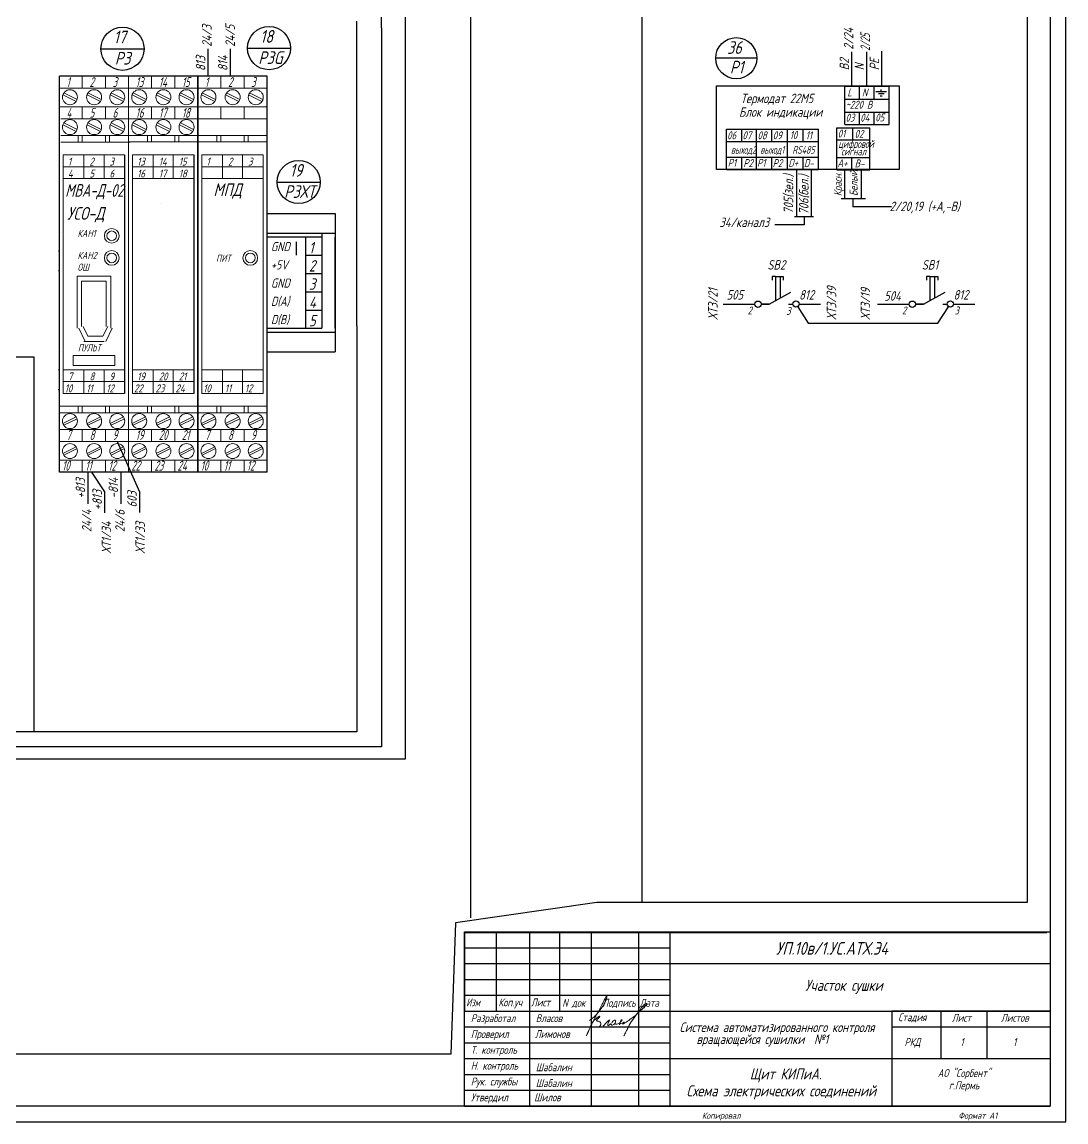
# Model space of a CAD drawing. Header units: millimetres. Extents: x 2287 to 5142, y -19 to 884.
# Drawn here: x 2798.5 to 3128.2, y -19.4 to 327.9 of the extents above; entities that cross this region are included whole.
import ezdxf

# ---------------------------------------------------------------- set-up
doc = ezdxf.new("R2010")
doc.units = ezdxf.units.MM
doc.layers.add('MAIN', color=7, linetype='Continuous', lineweight=50)
for name, color, linetype in [('TEXT', 250, 'Continuous'), ('АСУТП', 7, 'Continuous'), ('проводка', 184, 'Continuous')]:
    doc.layers.add(name, color=color, linetype=linetype)
doc.styles.add('GOST тип А', font='GOST_A.TTF', dxfattribs={"oblique": 15})
doc.styles.add('ROMANC', font='GOST_A.TTF', dxfattribs={"oblique": 15, "height": 3})
doc.styles.get("Standard").update_dxf_attribs({"font": 'GOST_A.TTF', "width": 0.8, "oblique": 15, "height": 3})

# ---------------------------------------------------------------- blocks, each defined once
blk = doc.blocks.new('Власов')
at = {"layer": 'проводка', "lineweight": 18}
for points in [[(-0.58, 2.47), (1.27, 4.07), (2.73, 5.82), (3.82, 7.33), (4.64, 9.02), (4.84, 10.28), (4.04, 8.93), (3.16, 7.2), (1.39, 3.86), (0.52, 2.26), (-1.55, -2.37), (-0.72, -0.35), (0.34, 1.8), (1.73, 3.31), (2.62, 3.78), (2.31, 3.3), (1.91, 2.96), (1.61, 2.44), (2.21, 2.21), (2.85, 1.83), (2.99, 1.4), (2.77, 0.75), (2.36, 0.49), (2.18, 0.43), (2.07, 0.4), (1.98, 0.4)], [(3.73, 0.66), (4.37, 1.39), (4.91, 2.01), (5.22, 2.29), (5.78, 2.66), (5.59, 2.28), (5.16, 1.05), (5.19, 0.9), (5.7, 1.1), (6.25, 1.38), (6.27, 1.2), (6.3, 1.02), (7.02, 1.21), (7.63, 2.13), (7.63, 2.52), (6.76, 2.22), (6.42, 1.7)]]:
    blk.add_spline(points, degree=3, dxfattribs=at)
for points, knots in [([(9.73, 1.6), (9.73, 1.6), (10.28, 1.61), (10.33, 1.73), (10.3, 1.95), (10.1, 1.88), (9.94, 1.44), (9.82, 1.2), (10.65, 1.75), (14.06, 4.01), (14.83, 4.98), (18.2, 8.2), (16.58, 7.61), (15.42, 5.89), (12.84, 2.54), (12.14, 1.35), (11.17, -0.37), (10.2, -2.51), (10.72, -1.41), (10.96, -1), (11.17, -0.6), (11.31, -0.38), (11.4, -0.29)], [5.202172, 5.202172, 5.202172, 5.202172, 5.207482, 5.981017, 6.074049, 6.477149, 7.534813, 8.416864, 10.873297, 16.080912, 19.105162, 21.731982, 23.469351, 25.755203, 29.311429, 34.513333, 38.416271, 38.862024, 39.053994, 43.961574, 49.897464, 51.239132, 51.239132, 51.239132, 51.239132]), ([(7.53, 1.66), (7.5, 1.54), (7.54, 1.28), (8.01, 1.24), (8.83, 1.57), (9.1, 2.08), (9.9, 2.69), (9.43, 2.64), (9.3, 2.52), (9.14, 2.21), (9.04, 1.25), (8.71, 1.13), (8.92, 1.39), (9.3, 1.54), (9.6, 1.6)], [0, 0, 0, 0, 0.614094, 1.118723, 1.807789, 3.045572, 4.744461, 5.191863, 5.576495, 6.389957, 8.441618, 9.345517, 10.182193, 10.758393, 10.758393, 10.758393, 10.758393])]:
    blk.add_open_spline(points, degree=3, knots=knots, dxfattribs=at)

msp = doc.modelspace()

# ---------------------------------------------------------------- linework, layer by layer
at = {"color": 7}
for p, q in [((3128.24, -19.42), (3128.24, 574.58)), ((3060.56, 307.83), (3060.56, 318.53)), ((3065.31, 307.83), (3065.31, 318.53)), ((3070.06, 307.83), (3070.06, 318.78)), ((3069.88, 305.94), (3069.88, 306.65)), ((3072.37, 303.73), (3072.37, 307.68)), ((3072.37, 295.74), (3072.37, 299.46)), ((3040.24, 290.17), (3040.24, 294.12)), ((3050.09, 290.17), (3050.09, 294.12)), ((3040.22, 281.4), (3040.22, 285.23)), ((3050.09, 281.4), (3050.09, 285.23)), ((3043.11, 281.35), (3043.11, 266.55)), ((3047.72, 281.35), (3047.72, 266.55)), ((3058.31, 281.35), (3058.31, 272.26)), ((3063.56, 281.35), (3063.56, 272.26)), ((2842.65, 270.63), (2842.65, 270.63)), ((2885.11, 258.48), (2885.11, 254.3)), ((3031.93, 238.84), (3034.44, 238.84)), ((3031.93, 238.84), (3034.44, 238.84)), ((3040.58, 238.8), (3041.95, 238.8)), ((3040.58, 238.8), (3041.95, 238.8)), ((3080.69, 238.84), (3083.21, 238.84)), ((3080.69, 238.84), (3083.21, 238.84)), ((3089.34, 238.8), (3090.71, 238.8)), ((3089.34, 238.8), (3090.71, 238.8)), ((2980.05, 49.89, -248.96), (2935.35, 43.43)), ((3116.01, 49.89, -248.96), (2980.05, 49.89, -248.96)), ((2935.35, 43.43), (2933.97, 1.95)), ((2287.24, -19.42), (3128.24, -19.42))]:
    msp.add_line(p, q, dxfattribs=at)
at = {"color": 7, "lineweight": 30}
for p, q in [((3123.24, 569.58), (3123.24, -14.42)), ((2912.07, 326.11), (2912.07, 340.07)), ((2919.51, 338.9), (2919.51, 95.13)), ((2904.19, 232.03, -124.48), (2904.19, 328.24, -124.48)), ((2912.07, 326.11), (2912.07, 188.39)), ((2857.27, 310.88), (2857.27, 319.45)), ((2864.29, 310.88), (2864.29, 319.45)), ((3058.37, 303.62), (3058.37, 307.68)), ((3058.39, 307.68), (3072.37, 307.68)), ((3072.37, 303.62), (3072.37, 307.68)), ((3058.37, 303.62), (3072.37, 303.62)), ((3058.37, 295.63), (3058.37, 303.62)), ((3072.37, 295.63), (3072.37, 303.62)), ((3058.39, 299.46), (3072.37, 299.46)), ((3058.37, 295.63), (3072.37, 295.63)), ((3021.04, 294.12), (3050.11, 294.12)), ((3021.04, 290.17), (3021.04, 294.12)), ((3030.44, 290.17), (3030.44, 294.12)), ((3040.22, 290.17), (3040.22, 294.12)), ((3050.11, 290.17), (3050.11, 294.12)), ((3055.82, 290.78), (3055.82, 294.49)), ((3055.83, 294.49), (3066.23, 294.49)), ((3066.23, 290.78), (3066.23, 294.49)), ((3021.04, 290.17), (3050.11, 290.17)), ((3021.04, 281.4), (3021.04, 290.17)), ((3030.44, 281.4), (3030.44, 290.17)), ((3040.24, 281.4), (3040.24, 290.17)), ((3050.11, 281.4), (3050.11, 290.17)), ((3055.82, 281.3), (3055.82, 290.78)), ((3055.83, 290.78), (3066.23, 290.78)), ((3066.23, 281.3), (3066.23, 290.78)), ((3021.04, 285.23), (3050.11, 285.23)), ((3055.83, 285.13), (3066.23, 285.13)), ((3021.04, 281.4), (3050.11, 281.4)), ((3055.83, 281.3), (3066.23, 281.3)), ((3057.25, 272.26), (3064.88, 272.26)), ((3060.89, 272.26), (3060.89, 269.59)), ((2810.21, 267.73), (2810.21, 267.73)), ((3073.07, 269.59), (3060.89, 269.59)), ((3042.49, 266.55), (3048.49, 266.55)), ((3045.49, 266.55), (3045.49, 263.88)), ((2810.21, 261.48), (2810.21, 261.48)), ((2810.59, 261.48), (2810.59, 261.48)), ((2893.2, 261.24), (2893.2, 231.25)), ((3045.49, 263.88), (3036.28, 263.88)), ((2810.21, 255.58), (2809.97, 255.58)), ((2810.21, 249.33), (2809.97, 249.33)), ((2904.19, 232.03, -124.48), (2904.19, 103.75, -124.48)), ((2810.7, 223.96), (2810.7, 223.96)), ((2515.29, 222.26, -124.48), (2802.19, 222.26, -124.48)), ((2802.19, 222.26, -124.48), (2802.19, 103.75, -124.48)), ((2810.21, 218.08), (2810, 218.08)), ((2810.21, 211.83), (2809.92, 211.83)), ((2828.52, 195.47), (2835.61, 179.56)), ((2912.07, 188.39), (2912.07, 99.04)), ((2819.3, 185.83), (2819.3, 175.78)), ((2820.44, 185.83), (2824.53, 179.62)), ((2829.64, 185.83), (2829.64, 175.78)), ((2824.53, 179.62), (2824.53, 172.92)), ((2835.61, 179.56), (2835.61, 173.07)), ((2904.19, 103.75, -124.48), (2744.52, 103.75)), ((2912.07, 99.04), (2762.66, 99.04)), ((2919.51, 95.13), (2779.52, 95.13)), ((3123.24, -14.42), (2307.24, -14.42))]:
    msp.add_line(p, q, dxfattribs=at)
at = {"color": 250}
for p, q in [((2940.24, 45.03, -248.96), (2940.24, 456.11, -248.96)), ((3043.49, 238.03), (3046.8, 232.83)), ((3087.74, 232.83), (3091.16, 238.04)), ((3046.8, 232.83), (3087.74, 232.83))]:
    msp.add_line(p, q, dxfattribs=at)
at = {"color": 7, "linetype": 'Continuous'}
for p, q in [((2869.67, 319.69), (2883.32, 319.69)), ((2823.38, 319.5), (2837.03, 319.5)), ((3030.49, 316.51), (3017.49, 316.51)), ((3071.56, 305.94), (3068.13, 305.94)), ((3070.82, 305.23), (3069.05, 305.23)), ((3070.22, 304.51), (3069.53, 304.51)), ((2879.02, 277.4), (2892.67, 277.4)), ((3034.44, 238.83), (3041.33, 242.62)), ((3034.44, 238.83), (3041.33, 242.62)), ((3083.21, 238.83), (3090.1, 242.62)), ((3083.21, 238.83), (3090.1, 242.62))]:
    msp.add_line(p, q, dxfattribs=at)
at = {"linetype": 'Continuous', "lineweight": 0}
for p, q in [((2810.26, 310.83), (2832.13, 310.83)), ((2817.51, 310.83), (2817.51, 307.03)), ((2824.88, 310.83), (2824.88, 307.03)), ((2832.13, 310.83), (2832.13, 185.83)), ((2832.13, 310.83), (2854.01, 310.83)), ((2839.38, 310.83), (2839.38, 307.03)), ((2846.76, 310.83), (2846.76, 307.03)), ((2854.01, 310.83), (2875.88, 310.83)), ((2861.26, 310.83), (2861.26, 307.03)), ((2868.63, 310.83), (2868.63, 307.03)), ((2875.88, 185.83), (2875.88, 310.83)), ((2875.88, 310.83), (2875.88, 185.83)), ((2832.13, 307.03), (2810.26, 307.03)), ((2854.01, 307.03), (2832.13, 307.03)), ((2875.88, 307.03), (2854.01, 307.03)), ((2815.58, 302.85), (2811.37, 304.95)), ((2815.87, 303.43), (2811.66, 305.53)), ((2823.22, 302.85), (2819.01, 304.95)), ((2823.5, 303.43), (2819.3, 305.53)), ((2830.52, 302.85), (2826.31, 304.95)), ((2830.81, 303.43), (2826.6, 305.53)), ((2837.45, 302.85), (2833.25, 304.95)), ((2837.74, 303.43), (2833.54, 305.53)), ((2845.09, 302.85), (2840.88, 304.95)), ((2845.38, 303.43), (2841.17, 305.53)), ((2852.39, 302.85), (2848.19, 304.95)), ((2852.68, 303.43), (2848.48, 305.53)), ((2859.33, 302.85), (2855.12, 304.95)), ((2859.62, 303.43), (2855.41, 305.53)), ((2866.97, 302.85), (2862.76, 304.95)), ((2867.25, 303.43), (2863.05, 305.53)), ((2874.27, 302.85), (2870.06, 304.95)), ((2874.56, 303.43), (2870.35, 305.53)), ((2832.13, 301.18), (2810.26, 301.18)), ((2817.51, 301.18), (2817.51, 297.38)), ((2824.88, 301.18), (2824.88, 297.38)), ((2854.01, 301.18), (2832.13, 301.18)), ((2839.38, 301.18), (2839.38, 297.38)), ((2846.76, 301.18), (2846.76, 297.38)), ((2875.88, 301.18), (2854.01, 301.18)), ((2861.26, 301.18), (2861.26, 297.38)), ((2868.63, 301.18), (2868.63, 297.38)), ((2832.62, 297.36), (2810.74, 297.36)), ((2815.58, 293.4), (2811.37, 295.5)), ((2815.87, 293.98), (2811.66, 296.07)), ((2823.22, 293.4), (2819.01, 295.5)), ((2823.5, 293.98), (2819.3, 296.07)), ((2830.52, 293.4), (2826.31, 295.5)), ((2830.81, 293.98), (2826.6, 296.07)), ((2854.01, 297.38), (2832.13, 297.38)), ((2837.45, 293.4), (2833.25, 295.5)), ((2837.74, 293.98), (2833.54, 296.07)), ((2845.09, 293.4), (2840.88, 295.5)), ((2845.38, 293.98), (2841.17, 296.07)), ((2852.39, 293.4), (2848.19, 295.5)), ((2852.68, 293.98), (2848.48, 296.07)), ((2875.88, 297.38), (2854.01, 297.38)), ((2832.62, 292.1), (2810.74, 292.1)), ((2816.26, 292.12), (2816.26, 290.07)), ((2817.51, 292.12), (2817.51, 290.07)), ((2824.88, 292.12), (2824.88, 290.07)), ((2826.13, 292.12), (2826.13, 290.07)), ((2854.01, 292.12), (2832.13, 292.12)), ((2838.13, 292.12), (2838.13, 290.07)), ((2839.38, 292.12), (2839.38, 290.07)), ((2846.76, 292.12), (2846.76, 290.07)), ((2848.01, 292.12), (2848.01, 290.07)), ((2875.88, 292.12), (2854.01, 292.12)), ((2860.01, 292.12), (2860.01, 290.07)), ((2861.26, 292.12), (2861.26, 290.07)), ((2868.63, 292.12), (2868.63, 290.07)), ((2869.88, 292.12), (2869.88, 290.07)), ((2832.62, 290.05), (2810.74, 290.05)), ((2854.01, 290.07), (2832.13, 290.07)), ((2875.88, 290.07), (2854.01, 290.07)), ((2811.51, 285.98), (2811.51, 210.67)), ((2830.88, 285.98), (2811.51, 285.98)), ((2818.01, 285.98), (2818.01, 278.53)), ((2824.38, 285.98), (2824.38, 278.53)), ((2833.38, 285.98), (2833.38, 210.67)), ((2852.76, 285.98), (2833.38, 285.98)), ((2839.88, 285.98), (2839.88, 278.53)), ((2846.26, 285.98), (2846.26, 278.53)), ((2874.63, 285.98), (2855.26, 285.98)), ((2855.26, 285.98), (2855.26, 210.67)), ((2861.76, 285.98), (2861.76, 278.53)), ((2868.13, 285.98), (2868.13, 278.53)), ((2874.63, 285.98), (2874.63, 210.67)), ((2830.88, 282.18), (2811.51, 282.18)), ((2852.76, 282.18), (2833.38, 282.18)), ((2874.63, 282.18), (2855.26, 282.18)), ((2830.88, 278.53), (2811.51, 278.53)), ((2852.76, 278.53), (2833.38, 278.53)), ((2874.63, 278.53), (2855.26, 278.53)), ((2815.89, 247.64), (2815.89, 231.25)), ((2826.5, 247.64), (2815.89, 247.64)), ((2826.5, 231.25), (2826.5, 247.64)), ((2825.09, 246.13), (2817.29, 246.13)), ((2817.29, 246.13), (2817.29, 231.83)), ((2825.09, 231.83), (2825.09, 246.13)), ((2816.38, 231.23), (2818.46, 227.06)), ((2817.78, 231.81), (2819.31, 228.74)), ((2825.58, 231.81), (2824.05, 228.74)), ((2826.98, 231.23), (2824.9, 227.06)), ((2817.97, 227.08), (2824.41, 227.08)), ((2819.31, 228.74), (2824.05, 228.74)), ((2830.88, 218.12), (2811.51, 218.12)), ((2818.01, 210.67), (2818.01, 218.12)), ((2824.38, 210.67), (2824.38, 218.12)), ((2852.76, 218.12), (2833.38, 218.12)), ((2839.88, 210.67), (2839.88, 218.12)), ((2846.26, 210.67), (2846.26, 218.12)), ((2874.63, 218.12), (2855.26, 218.12)), ((2861.76, 210.67), (2861.76, 218.12)), ((2868.13, 210.67), (2868.13, 218.12)), ((2830.88, 214.47), (2811.51, 214.47)), ((2852.76, 214.47), (2833.38, 214.47)), ((2874.63, 214.47), (2855.26, 214.47)), ((2830.88, 210.67), (2811.51, 210.67)), ((2852.76, 210.67), (2833.38, 210.67)), ((2874.63, 210.67), (2855.26, 210.67)), ((2832.13, 206.58), (2810.26, 206.58)), ((2816.26, 204.53), (2816.26, 206.58)), ((2817.51, 204.53), (2817.51, 206.58)), ((2824.88, 204.53), (2824.88, 206.58)), ((2826.13, 204.53), (2826.13, 206.58)), ((2854.01, 206.58), (2832.13, 206.58)), ((2838.13, 204.53), (2838.13, 206.58)), ((2839.38, 204.53), (2839.38, 206.58)), ((2846.76, 204.53), (2846.76, 206.58)), ((2848.01, 204.53), (2848.01, 206.58)), ((2875.88, 206.58), (2854.01, 206.58)), ((2860.01, 204.53), (2860.01, 206.58)), ((2861.26, 204.53), (2861.26, 206.58)), ((2868.63, 204.53), (2868.63, 206.58)), ((2869.88, 204.53), (2869.88, 206.58)), ((2832.13, 204.53), (2810.26, 204.53)), ((2815.58, 203.25), (2811.37, 201.15)), ((2815.87, 202.67), (2811.66, 200.58)), ((2823.22, 203.25), (2819.01, 201.15)), ((2823.5, 202.67), (2819.3, 200.58)), ((2830.52, 203.25), (2826.31, 201.15)), ((2830.81, 202.67), (2826.6, 200.58)), ((2854.01, 204.53), (2832.13, 204.53)), ((2837.45, 203.25), (2833.25, 201.15)), ((2837.74, 202.67), (2833.54, 200.58)), ((2845.09, 203.25), (2840.88, 201.15)), ((2845.38, 202.67), (2841.17, 200.58)), ((2852.39, 203.25), (2848.19, 201.15)), ((2852.68, 202.67), (2848.48, 200.58)), ((2875.88, 204.53), (2854.01, 204.53)), ((2859.33, 203.25), (2855.12, 201.15)), ((2859.62, 202.67), (2855.41, 200.58)), ((2866.97, 203.25), (2862.76, 201.15)), ((2867.25, 202.67), (2863.05, 200.58)), ((2874.27, 203.25), (2870.06, 201.15)), ((2874.56, 202.67), (2870.35, 200.58)), ((2832.13, 199.27), (2810.26, 199.27)), ((2817.51, 195.47), (2817.51, 199.27)), ((2824.88, 195.47), (2824.88, 199.27)), ((2854.01, 199.27), (2832.13, 199.27)), ((2839.38, 195.47), (2839.38, 199.27)), ((2846.76, 195.47), (2846.76, 199.27)), ((2875.88, 199.27), (2854.01, 199.27)), ((2861.26, 195.47), (2861.26, 199.27)), ((2861.26, 195.47), (2861.26, 199.27)), ((2868.63, 195.47), (2868.63, 199.27)), ((2868.63, 195.47), (2868.63, 199.27)), ((2832.13, 195.47), (2810.26, 195.47)), ((2854.01, 195.47), (2832.13, 195.47)), ((2875.88, 195.47), (2854.01, 195.47)), ((2815.58, 193.8), (2811.37, 191.7)), ((2815.87, 193.22), (2811.66, 191.12)), ((2823.22, 193.8), (2819.01, 191.7)), ((2823.5, 193.22), (2819.3, 191.12)), ((2830.52, 193.8), (2826.31, 191.7)), ((2830.81, 193.22), (2826.6, 191.12)), ((2837.45, 193.8), (2833.25, 191.7)), ((2837.74, 193.22), (2833.54, 191.12)), ((2845.09, 193.8), (2840.88, 191.7)), ((2845.38, 193.22), (2841.17, 191.12)), ((2852.39, 193.8), (2848.19, 191.7)), ((2852.68, 193.22), (2848.48, 191.12)), ((2859.33, 193.8), (2855.12, 191.7)), ((2859.33, 193.8), (2855.12, 191.7)), ((2859.62, 193.22), (2855.41, 191.12)), ((2859.62, 193.22), (2855.41, 191.12)), ((2866.97, 193.8), (2862.76, 191.7)), ((2866.97, 193.8), (2862.76, 191.7)), ((2867.25, 193.22), (2863.05, 191.12)), ((2867.25, 193.22), (2863.05, 191.12)), ((2874.27, 193.8), (2870.06, 191.7)), ((2874.27, 193.8), (2870.06, 191.7)), ((2874.56, 193.22), (2870.35, 191.12)), ((2874.56, 193.22), (2870.35, 191.12)), ((2832.13, 189.62), (2810.26, 189.62)), ((2817.51, 185.83), (2817.51, 189.62)), ((2824.88, 185.83), (2824.88, 189.62)), ((2854.01, 189.62), (2832.13, 189.62)), ((2839.38, 185.83), (2839.38, 189.62)), ((2846.76, 185.83), (2846.76, 189.62)), ((2875.88, 189.62), (2854.01, 189.62)), ((2861.26, 185.83), (2861.26, 189.62)), ((2861.26, 185.83), (2861.26, 189.62)), ((2868.63, 185.83), (2868.63, 189.62)), ((2868.63, 185.83), (2868.63, 189.62))]:
    msp.add_line(p, q, dxfattribs=at)
at = {"linetype": 'Continuous', "lineweight": 30}
for p, q in [((2832.13, 310.83), (2810.26, 310.83)), ((2810.26, 185.8), (2810.26, 310.8)), ((2854.01, 310.83), (2832.13, 310.83)), ((2875.88, 310.83), (2854.01, 310.83)), ((2854.01, 185.83), (2854.01, 310.83)), ((2854.01, 310.83), (2854.01, 185.83)), ((2875.88, 185.83), (2875.88, 310.83)), ((2832.13, 185.83), (2810.26, 185.83)), ((2854.01, 185.83), (2832.13, 185.83)), ((2875.88, 185.83), (2854.01, 185.83))]:
    msp.add_line(p, q, dxfattribs=at)
at = {"color": 7, "linetype": 'Continuous', "lineweight": 30}
for p, q in [((3017.81, 281.35), (3017.81, 307.76)), ((3017.81, 307.76), (3075.54, 307.76)), ((3075.54, 307.76), (3075.54, 281.35)), ((3075.54, 281.35), (3017.81, 281.35))]:
    msp.add_line(p, q, dxfattribs=at)
at = {"color": 7, "lineweight": -3}
for p, q in [((3063.01, 303.62), (3063.01, 307.68)), ((3067.64, 303.62), (3067.64, 307.68)), ((3063.01, 295.63), (3063.01, 299.46)), ((3067.64, 295.63), (3067.64, 299.46)), ((3025.82, 290.17), (3025.82, 294.12)), ((3035.32, 290.17), (3035.32, 294.12)), ((3045.19, 290.17), (3045.19, 294.12)), ((3060.89, 290.78), (3060.89, 294.49)), ((3025.82, 281.4), (3025.82, 285.23)), ((3035.32, 281.4), (3035.32, 285.23)), ((3045.19, 281.4), (3045.19, 285.23)), ((3060.6, 281.3), (3060.6, 285.13))]:
    msp.add_line(p, q, dxfattribs=at)
for p, q in [((2830.88, 285.98), (2830.88, 210.67)), ((2852.76, 285.98), (2852.76, 210.67)), ((2888.14, 231.25), (2888.14, 260.03)), ((2888.14, 254.28), (2893.2, 254.28)), ((2888.14, 248.52), (2893.2, 248.52)), ((2888.14, 242.76), (2893.2, 242.76)), ((2888.14, 237), (2893.2, 237))]:
    msp.add_line(p, q)
at = {"lineweight": 30}
for p, q in [((2810.21, 267.73), (2810.21, 223.98)), ((2875.92, 267.49), (2897.44, 267.49)), ((2897.44, 267.49), (2897.44, 223.74)), ((2875.92, 261.24), (2897.44, 261.24)), ((2893.18, 260.03), (2875.97, 260.03)), ((2897.41, 231.25), (2897.41, 260.03)), ((2875.92, 229.99), (2897.44, 229.99)), ((2875.97, 231.25), (2893.2, 231.25)), ((2875.92, 223.74), (2897.44, 223.74))]:
    msp.add_line(p, q, dxfattribs=at)
at = {"color": 7, "linetype": 'Continuous', "lineweight": -3}
for p, q in [((3019.97, 238.84), (3029.97, 238.84)), ((3068.73, 238.84), (3078.73, 238.84))]:
    msp.add_line(p, q, dxfattribs=at)
at = {"linetype": 'Continuous', "lineweight": 0}
msp.add_lwpolyline([(2814.63, 222.65), (2827.76, 222.65), (2827.76, 219.5), (2814.63, 219.5)], close=True, dxfattribs=at)
at = {"color": 7, "linetype": 'Continuous'}
for centre, radius in [((2830.21, 319.5), 6.82), ((2876.5, 319.69), 6.82), ((3024.08, 316.51), 6.5), ((2885.84, 277.4), 6.82), ((3030.93, 238.84), 1), ((3030.93, 238.84), 1), ((3042.95, 238.88), 1), ((3042.95, 238.88), 1), ((3079.69, 238.84), 1), ((3079.69, 238.84), 1), ((3091.71, 238.88), 1), ((3091.71, 238.88), 1)]:
    msp.add_circle(centre, radius, dxfattribs=at)
at = {"linetype": 'Continuous', "lineweight": 0}
for centre, radius in [((2813.62, 304.19), 2.37), ((2821.26, 304.19), 2.37), ((2828.56, 304.19), 2.37), ((2835.49, 304.19), 2.37), ((2843.13, 304.19), 2.37), ((2850.43, 304.19), 2.37), ((2857.37, 304.19), 2.37), ((2865.01, 304.19), 2.37), ((2872.31, 304.19), 2.37), ((2813.62, 294.74), 2.37), ((2821.26, 294.74), 2.37), ((2828.56, 294.74), 2.37), ((2835.49, 294.74), 2.37), ((2843.13, 294.74), 2.37), ((2850.43, 294.74), 2.37), ((2826.82, 260.42), 2.33), ((2826.82, 260.42), 1.53), ((2826.82, 253.46), 2.33), ((2826.82, 253.46), 1.53), ((2870.57, 253.46), 2.33), ((2870.57, 253.46), 1.53), ((2813.62, 201.91), 2.37), ((2821.26, 201.91), 2.37), ((2828.56, 201.91), 2.37), ((2835.49, 201.91), 2.37), ((2843.13, 201.91), 2.37), ((2850.43, 201.91), 2.37), ((2857.37, 201.91), 2.37), ((2865.01, 201.91), 2.37), ((2872.31, 201.91), 2.37), ((2813.62, 192.46), 2.37), ((2821.26, 192.46), 2.37), ((2828.56, 192.46), 2.37), ((2835.49, 192.46), 2.37), ((2843.13, 192.46), 2.37), ((2850.43, 192.46), 2.37), ((2857.37, 192.46), 2.37), ((2857.37, 192.46), 2.37), ((2865.01, 192.46), 2.37), ((2865.01, 192.46), 2.37), ((2872.31, 192.46), 2.37), ((2872.31, 192.46), 2.37)]:
    msp.add_circle(centre, radius, dxfattribs=at)
at = {"layer": 'MAIN', "color": 7, "linetype": 'Continuous', "lineweight": -3}
for p, q in [((3036.45, 247.62), (3035.45, 247.62)), ((3035.45, 247.62), (3035.45, 246.87)), ((3036.45, 247.62), (3035.45, 247.62)), ((3035.45, 247.62), (3035.45, 246.87)), ((3035.45, 246.87), (3035.45, 246.37)), ((3035.45, 246.87), (3035.45, 246.37)), ((3036.45, 247.62), (3036.45, 239.93)), ((3036.45, 247.62), (3038.95, 247.62)), ((3036.45, 247.62), (3036.45, 239.93)), ((3036.45, 247.62), (3038.95, 247.62)), ((3037.95, 247.62), (3037.95, 240.83)), ((3037.95, 247.62), (3037.95, 240.83)), ((3038.95, 247.62), (3038.95, 246.87)), ((3038.95, 247.62), (3038.95, 246.37)), ((3038.95, 247.62), (3038.95, 246.87)), ((3038.95, 247.62), (3038.95, 246.37)), ((3085.21, 247.62), (3084.21, 247.62)), ((3084.21, 247.62), (3084.21, 246.87)), ((3085.21, 247.62), (3084.21, 247.62)), ((3084.21, 247.62), (3084.21, 246.87)), ((3084.21, 246.87), (3084.21, 246.37)), ((3084.21, 246.87), (3084.21, 246.37)), ((3085.21, 247.62), (3085.21, 239.93)), ((3085.21, 247.62), (3087.71, 247.62)), ((3085.21, 247.62), (3085.21, 239.93)), ((3085.21, 247.62), (3087.71, 247.62)), ((3086.71, 247.62), (3086.71, 240.83)), ((3086.71, 247.62), (3086.71, 240.83)), ((3087.71, 247.62), (3087.71, 246.87)), ((3087.71, 247.62), (3087.71, 246.37)), ((3087.71, 247.62), (3087.71, 246.87)), ((3087.71, 247.62), (3087.71, 246.37)), ((3037.95, 240.83), (3037.95, 240.76)), ((3086.71, 240.83), (3086.71, 240.76)), ((3034.44, 238.84), (3031.93, 238.84)), ((3034.44, 238.84), (3031.93, 238.84)), ((3043.95, 238.84), (3043.95, 238.84)), ((3043.95, 238.84), (3050.73, 238.84)), ((3083.21, 238.84), (3080.69, 238.84)), ((3083.21, 238.84), (3080.69, 238.84)), ((3092.71, 238.84), (3092.71, 238.84)), ((3092.71, 238.84), (3099.49, 238.84)), ((2938.24, 40.4), (3122.24, 40.4)), ((2938.24, 35.58), (3003.24, 35.58)), ((2938.24, 30.58), (3003.24, 30.58)), ((2938.24, 25.58), (3003.24, 25.58)), ((2938.24, 10.58), (3003.24, 10.58)), ((2938.24, 5.58), (3003.24, 5.58)), ((2938.24, 0.58), (3003.24, 0.58)), ((2938.24, 0.58), (3003.24, 0.58)), ((2938.24, -4.42), (3003.24, -4.42)), ((2938.24, -9.42), (3003.24, -9.42))]:
    msp.add_line(p, q, dxfattribs=at)
at = {"layer": 'MAIN', "color": 7, "linetype": 'Continuous', "lineweight": 30}
for p, q in [((2938.24, -14.42), (2938.24, 40.58)), ((2938.24, 40.58), (3123.24, 40.58)), ((3003.24, -14.42), (3003.24, 40.58)), ((2938.24, 20.58), (3003.24, 20.58)), ((2938.24, 15.58), (3123.24, 15.58)), ((2938.24, -14.42), (3123.24, -14.42))]:
    msp.add_line(p, q, dxfattribs=at)
for points in [[(2938.24, 40.58), (2938.24, 15.58)], [(2948.24, 40.58), (2948.24, 15.58)], [(2955.24, 40.58), (2978.24, 40.58), (2978.24, -14.42)], [(2958.74, 40.58), (2958.74, -14.42)], [(2968.24, 40.58), (2968.24, 15.58)], [(2978.24, 40.58), (2993.24, 40.58), (2993.24, -14.42)], [(3003.24, 30.58), (3123.24, 30.58)], [(3123.24, 15.58), (3073.24, 15.58), (3073.24, -14.42)], [(3073.24, 15.58), (3073.24, 10.58), (3123.24, 10.58)], [(3088.74, 15.58), (3088.74, 0.58)], [(3103.24, 15.58), (3103.24, 0.58)], [(3003.24, 0.58), (3123.24, 0.58)]]:
    msp.add_lwpolyline(points, dxfattribs=at)
at = {"layer": 'АСУТП', "color": 7}
for p, q in [((2940.24, 45.03, -248.96), (2940.24, 548.31, -248.96)), ((2994.34, 49.89, -248.96), (2994.34, 548.31, -248.96)), ((3116.01, 548.31, -248.96), (3116.01, 49.89, -248.96)), ((2933.97, 1.95, -248.96), (2315.09, 1.95, -248.96))]:
    msp.add_line(p, q, dxfattribs=at)

# ---------------------------------------------------------------- block references
at = {"color": 7, "lineweight": 15}
msp.add_blockref('Власов', (2978.35, 10.17, -10), dxfattribs=at)

# ---------------------------------------------------------------- texts
at = {"color": 7, "oblique": 15}
for s, p in [('24/3', (2858.37, 320.11, -124.48)), ('24/5', (2865.71, 320.11, -124.48)), ('2/24', (3061.07, 319.22)), ('813', (2856.37, 312.47, -124.48)), ('814', (2863.4, 312.47, -124.48)), ('+813', (2818.41, 177.5, -124.48)), ('-814', (2828.8, 177.5, -124.48)), ('+813', (2823.71, 173.8, -124.48)), ('603', (2834.71, 174.64, -124.48)), ('24/4', (2820.39, 166.89, -124.48)), ('24/6', (2830.91, 166.89, -124.48)), ('ХТ1/34', (2826.63, 160.11, -124.48)), ('ХТ1/33', (2837.29, 160.11, -124.48))]:
    msp.add_text(s, height=3, rotation=90, dxfattribs=at).set_placement(p)
at = {"color": 7, "linetype": 'Continuous', "oblique": 15}
for s, height, p in [('17', 4, (2827.41, 321.21)), ('18', 4, (2873.7, 321.4)), ('36', 4, (3021.21, 317.88)), ('Р3', 4, (2827.8, 314.5)), ('Р3G', 4, (2873.1, 314.69)), ('Р1', 4, (3022.07, 311.69)), ('19', 4, (2883.05, 279.11)), ('Р3ХТ', 4, (2881.29, 272.4)), ('2/20,19 (+А,-В)', 3, (3072.54, 268.24)), ('34/канал3', 3, (3018.76, 263.19)), ('SB2', 3, (3033.92, 249.75)), ('SB1', 3, (3082.68, 249.75)), ('505', 3, (3021.03, 240.29)), ('812', 3, (3043.94, 240.29)), ('812', 3, (3092.7, 240.29)), ('504', 3, (3070.81, 239.93)), ('2', 2.5, (3027.66, 235.6)), ('3', 2.5, (3039.84, 235.46)), ('2 ', 2.5, (3076.42, 235.6)), ('3', 2.5, (3093.03, 235.6))]:
    msp.add_text(s, height=height, dxfattribs=at).set_placement(p)
at = {"color": 7, "oblique": 15, "width": 0.8}
msp.add_text('2/25', height=3, rotation=90, dxfattribs=at).set_placement((3066.32, 318.87))
at = {"color": 7, "linetype": 'Continuous', "oblique": 15}
for s, p in [('B2', (3059.72, 312.7)), ('PE', (3069.22, 312.7)), ('N', (3064.47, 312.7)), ('ХТ3/21', (3018.21, 233.92)), ('ХТ3/39', (3055.67, 233.92)), ('ХТ3/19', (3066.38, 233.92))]:
    msp.add_text(s, height=3, rotation=90, dxfattribs=at).set_placement(p)
at = {"linetype": 'Continuous', "lineweight": 0, "oblique": 15}
for s, height, width, p in [('1', 3.12, 0.8, (2812.49, 307.41)), ('2', 3.12, 0.8, (2819.8, 307.41)), ('3', 3.12, 0.8, (2827.08, 307.41)), ('13', 3.125, 0.8, (2834.36, 307.41)), ('14', 3.125, 0.8, (2841.68, 307.41)), ('15', 3.125, 0.8, (2848.95, 307.41)), ('1', 3.12, 0.8, (2856.24, 307.41)), ('2', 3.12, 0.8, (2863.55, 307.41)), ('3', 3.12, 0.8, (2870.83, 307.41)), ('4', 3.12, 0.8, (2812.49, 297.72)), ('5', 3.12, 0.8, (2819.8, 297.72)), ('6', 3.12, 0.8, (2827.08, 297.72)), ('16', 3.125, 0.8, (2834.36, 297.72)), ('17', 3.125, 0.8, (2841.68, 297.72)), ('18', 3.125, 0.8, (2848.95, 297.72)), ('МВА-Д-02', 4, 0.9, (2812.11, 272.76)), ('7', 3.12, 0.8, (2812.49, 195.96)), ('8', 3.12, 0.8, (2819.8, 195.96)), ('9', 3.12, 0.8, (2827.08, 195.96)), ('19', 3.125, 0.8, (2834.36, 195.96)), ('20', 3.125, 0.8, (2841.68, 195.96)), ('21', 3.125, 0.8, (2848.95, 195.96)), ('7', 3.12, 0.8, (2856.24, 195.96)), ('8', 3.12, 0.8, (2863.55, 195.96)), ('9', 3.12, 0.8, (2870.83, 195.96)), ('10', 3.125, 0.8, (2811.12, 186.27)), ('11', 3.125, 0.8, (2818.43, 186.27)), ('12', 3.125, 0.8, (2825.71, 186.27)), ('22', 3.125, 0.8, (2832.99, 186.27)), ('23', 3.125, 0.8, (2840.31, 186.27)), ('24', 3.125, 0.8, (2847.58, 186.27)), ('10', 3.125, 0.8, (2854.87, 186.27)), ('10', 3.125, 0.8, (2854.87, 186.27)), ('11', 3.125, 0.8, (2862.18, 186.27)), ('11', 3.125, 0.8, (2862.18, 186.27)), ('12', 3.125, 0.8, (2869.46, 186.27)), ('12', 3.125, 0.8, (2869.46, 186.27))]:
    msp.add_text(s, height=height, dxfattribs=dict(at, width=width)).set_placement(p)
at = {"color": 7, "linetype": 'Continuous', "oblique": 15}
for s, height, style, p in [('L', 2.5, 'ROMANC', (3059.17, 304.47)), ('N', 2.5, 'ROMANC', (3063.8, 304.47)), ('Термодат 22M5', 3, 'GOST тип А', (3025.47, 302.32)), ('~220 B', 2.5, 'ROMANC', (3058.59, 300.58)), ('Блок индикации', 3, 'GOST тип А', (3024.94, 298.01)), ('03', 2.5, 'ROMANC', (3058.61, 296.48)), ('04', 2.5, 'ROMANC', (3063.24, 296.48)), ('05', 2.5, 'ROMANC', (3067.98, 296.56)), ('06', 2.5, 'ROMANC', (3021.21, 290.91)), ('07', 2.5, 'ROMANC', (3026.04, 290.91)), ('08', 2.5, 'ROMANC', (3030.8, 290.91)), ('09', 2.5, 'ROMANC', (3035.63, 290.91)), ('10', 2.5, 'ROMANC', (3040.96, 290.99)), ('11', 2.5, 'ROMANC', (3046, 290.91)), ('01', 2.5, 'ROMANC', (3056.13, 291.46)), ('02', 2.5, 'ROMANC', (3061.46, 291.38)), ('Р1', 2.5, 'ROMANC', (3021.39, 282.22)), ('Р2', 2.5, 'ROMANC', (3026.31, 282.14)), ('Р1', 2.5, 'ROMANC', (3030.65, 282.22)), ('Р2', 2.5, 'ROMANC', (3035.57, 282.14)), ('D+', 2.5, 'ROMANC', (3040.52, 282.22)), ('D-', 2.5, 'ROMANC', (3045.44, 282.14)), ('А+', 2.5, 'ROMANC', (3056, 282.12)), ('В-', 2.5, 'ROMANC', (3061.49, 282.04))]:
    msp.add_text(s, height=height, dxfattribs=dict(at, style=style)).set_placement(p)
at = {"color": 7, "linetype": 'Continuous', "style": 'ROMANC', "oblique": 15, "width": 0.75}
for s, p in [('выход2', (3022.4, 286.33)), ('выход1', (3031.65, 286.33)), ('RS485', (3041.79, 286.33)), ('цифровой', (3056.33, 288.19)), ('сигнал', (3057.24, 285.81))]:
    msp.add_text(s, height=2.5, dxfattribs=at).set_placement(p)
at = {"linetype": 'Continuous', "lineweight": 0, "oblique": 15}
for s, height, p in [('1', 2.5, (2812.97, 282.61)), ('2', 2.5, (2819.79, 282.61)), ('3', 2.5, (2826.1, 282.61)), ('13', 2.5, (2834.84, 282.61)), ('14', 2.5, (2841.66, 282.61)), ('15', 2.5, (2847.98, 282.61)), ('1', 2.5, (2856.72, 282.61)), ('2', 2.5, (2863.54, 282.61)), ('3', 2.5, (2869.85, 282.61)), ('4', 2.5, (2812.97, 278.84)), ('5', 2.5, (2819.79, 278.84)), ('6', 2.5, (2826.1, 278.84)), ('16', 2.5, (2834.84, 278.84)), ('17', 2.5, (2841.66, 278.84)), ('18', 2.5, (2847.98, 278.84)), ('МПД', 4, (2858.94, 272.96)), ('УСО-Д', 4, (2812.75, 265.51)), ('КАН1', 2.25, (2816.01, 260.08)), ('GND', 2.879, (2877.1, 255.58)), ('1', 3.6, (2889.11, 254.9)), ('КАН2', 2.25, (2816.01, 253.12)), ('ПИТ', 2.25, (2859.76, 252.26)), ('ОШ', 2.25, (2816.01, 249.41)), ('+5V', 2.879, (2877.1, 249.82)), ('2', 3.6, (2889.11, 249.15)), ('GND', 2.879, (2877.1, 244.06)), ('3', 3.6, (2889.11, 243.39)), ('D(A)', 2.879, (2877.1, 238.3)), ('4', 3.6, (2889.11, 237.63)), ('D(B)', 2.879, (2877.1, 232.55)), ('5', 3.6, (2889.11, 231.87)), ('ПУЛЬТ', 2.25, (2816.12, 223.96)), ('7', 2.5, (2812.97, 214.78)), ('8', 2.5, (2819.79, 214.78)), ('9', 2.5, (2826.1, 214.78)), ('19', 2.5, (2834.84, 214.78)), ('20', 2.5, (2841.66, 214.78)), ('21', 2.5, (2847.98, 214.78)), ('10', 2.5, (2811.96, 211.01)), ('11', 2.5, (2818.78, 211.01)), ('12', 2.5, (2825.1, 211.01)), ('22', 2.5, (2833.84, 211.01)), ('23', 2.5, (2840.66, 211.01)), ('24', 2.5, (2846.97, 211.01)), ('10', 2.5, (2855.71, 211.01)), ('11', 2.5, (2862.53, 211.01)), ('12', 2.5, (2868.85, 211.01))]:
    msp.add_text(s, height=height, dxfattribs=at).set_placement(p)
at = {"color": 7, "linetype": 'Continuous', "style": 'ROMANC', "oblique": 15}
for s, height, p in [('Белый', 2.5, (3062.39, 272.98)), ('705(зел.)', 3, (3042.07, 267.32)), ('706(бел.)', 3, (3046.91, 267.08)), ('Красн.', 2.5, (3057.43, 272.95))]:
    msp.add_text(s, height=height, rotation=90, dxfattribs=at).set_placement(p)
at = {"linetype": 'Continuous', "lineweight": -3, "style": 'GOST тип А', "oblique": 15}
msp.add_text('Участок сушки', height=3.5, dxfattribs=at).set_placement((3045.84, 21.99))
at = {"color": 0, "linetype": 'Continuous', "oblique": 15}
for s, p in [('Стадия', (3075.24, 12.41)), ('Лист', (3092.18, 12.23)), ('Листов ', (3107.69, 12.23))]:
    msp.add_text(s, height=2.5, dxfattribs=at).set_placement(p)
at = {"linetype": 'Continuous', "oblique": 15}
for s, p in [('Система автоматизированного контроля', (3006.19, 8.99)), ('вращающейся сушилки  №1', (3011.52, 5.22))]:
    msp.add_text(s, height=3, dxfattribs=at).set_placement(p)
at = {"color": 7, "style": 'GOST тип А', "oblique": 15}
for s, p in [('Копировал', (3013.24, -18.42)), ('Формат A1', (3094.24, -18.42))]:
    msp.add_text(s, height=2, dxfattribs=at).set_placement(p)
at = {"layer": 'TEXT', "color": 7, "linetype": 'Continuous', "lineweight": -3, "oblique": 15}
for s, height, p in [('УП.10в/1.УC.АТХ.Э4', 4, (3036.68, 33.42)), ('Коп.уч', 2.5, (2948.96, 17.11)), ('Лист', 2.5, (2959.24, 17.11)), ('N док', 2.5, (2969.11, 16.96)), ('Подпись Дата', 2.5, (2981.83, 16.96)), ('Разработал', 2.5, (2940.24, 12.11)), ('Власов', 2.5, (2960.74, 12.11)), ('Проверил', 2.5, (2940.24, 7.11)), ('Лимонов', 2.5, (2960.49, 7.11)), ('РКД', 2.5, (3077.24, 4.58)), ('1', 2.5, (3094.88, 4.58)), ('1', 2.5, (3111.53, 4.58)), ('Т. контроль', 2.5, (2940.24, 2.11)), ('Н. контроль', 2.5, (2940.24, -2.89)), ('Шабалин', 2.5, (2960.74, -3.39)), ('АО "Сорбент"', 2.5, (3087.73, -5.22)), ('Рук. службы', 2.5, (2940.24, -7.89)), ('Шабалин', 2.5, (2960.74, -8.39)), ('г.Пермь', 2.5, (3091.24, -9.11)), ('Утвердил', 2.5, (2940.24, -12.89)), ('Шилов', 2.5, (2960.24, -12.89))]:
    msp.add_text(s, height=height, dxfattribs=at).set_placement(p)
at = {"layer": 'TEXT', "color": 7, "linetype": 'Continuous', "lineweight": -3, "oblique": 15, "width": 0.8}
msp.add_text('Изм', height=2.5, dxfattribs=at).set_placement((2938.77, 17.11))
at = {"layer": 'TEXT', "color": 7, "linetype": 'Continuous', "lineweight": -3, "style": 'GOST тип А', "oblique": 15}
for s, p in [('Щит КИПиА.', (3028.35, -5.99)), ('Схема электрических соединений', (3008.36, -11.32))]:
    msp.add_text(s, height=3.5, dxfattribs=at).set_placement(p)

doc.saveas('drawing.dxf')
